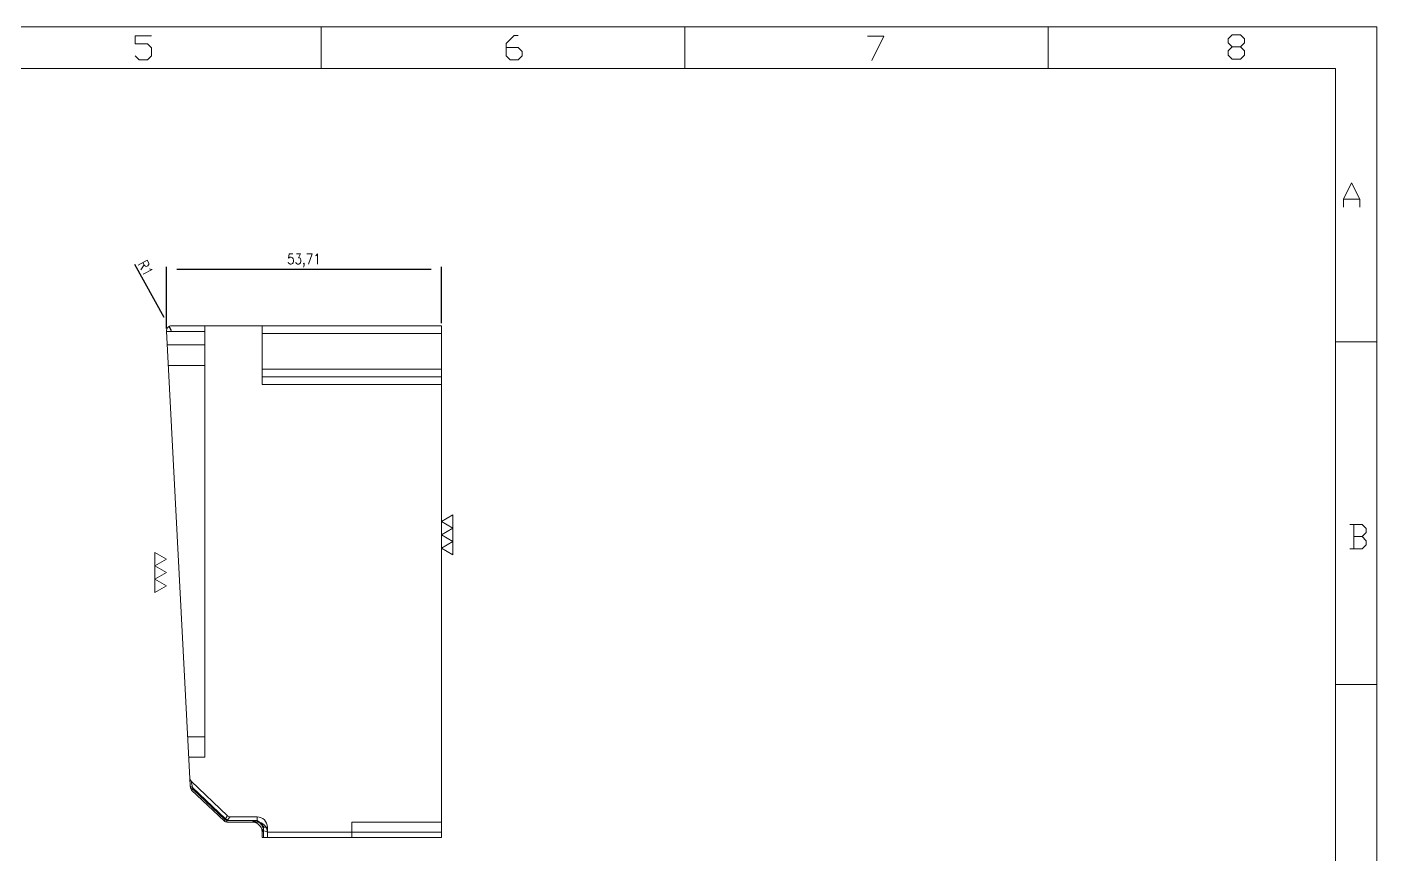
# Model space of a CAD drawing. Header units: millimetres. Extents: x 117382 to 126876, y -1151 to 1280.
# Drawn here: x 123424.2 to 123688, y 786 to 947.6 of the extents above; entities that cross this region are included whole.
import ezdxf
from ezdxf.enums import TextEntityAlignment as Align

# ---------------------------------------------------------------- set-up
doc = ezdxf.new("R2010")
doc.units = ezdxf.units.MM
doc.linetypes.add('DASHED', pattern=[0])
for name, color, linetype in [('DIE_P', 2, 'Continuous'), ('DIM', 4, 'Continuous'), ('PRESS', 3, 'Continuous')]:
    doc.layers.add(name, color=color, linetype=linetype)
doc.styles.add('GBENOR_', font='gbenor.shx', dxfattribs={"bigfont": 'gbcbig'})
doc.styles.get("Standard").update_dxf_attribs({"font": 'txt.shx', "width": 0.85, "bigfont": 'ctxt.shx'})
doc.styles.add('TXT', font='txt.shx', dxfattribs={"width": 0.8, "bigfont": 'ctxt.shx'})
doc.dimstyles.new('T-2-WX', dxfattribs={"dimtxt": 2, "dimasz": 2, "dimexe": 0.5, "dimexo": 0.5, "dimgap": 0.5, "dimtad": 1, "dimtxsty": 'Standard', "dimblk": 'OPEN30', "dimcen": 0, "dimazin": 3, "dimtfac": 1, "dimtmove": 0, "dimatfit": 3, "dimldrblk": 'OPEN30', "dimlwd": -1, "dimlwe": -1})

# ---------------------------------------------------------------- blocks, each defined once
blk = doc.blocks.new('*u7581')
at = {"layer": 'DIE_P', "color": 11, "linetype": 'Continuous', "lineweight": 13}
for p, q in [((-28.2, 53.52), (-10.49, 53.52)), ((-10.49, 53.52), (-10.49, 52.02)), ((24.51, 53.52), (-10.49, 53.52)), ((24.51, 53.52), (24.51, 52.02)), ((-10.49, 45.02), (-10.49, 52.02)), ((24.51, 45.02), (24.51, 52.02)), ((-10.49, 45.02), (-10.49, 43.52)), ((24.51, 43.52), (24.51, 45.02)), ((-10.49, 42.02), (-10.49, 43.52)), ((24.51, 43.52), (-10.49, 43.52)), ((24.51, 42.02), (24.51, 43.52)), ((24.51, -45.47), (24.51, 42.02)), ((24.51, -46.47), (-9.49, -46.47)), ((24.51, -46.47), (24.51, -45.47))]:
    blk.add_line(p, q, dxfattribs=at)
at = {"layer": 'DIE_P', "color": 31, "linetype": 'DASHED', "lineweight": 13}
for p, q in [((-21.69, 53.52), (-21.69, 52.39)), ((-21.69, 52.39), (-21.69, 49.77)), ((-29.06, 49.77), (-29.06, 49.77)), ((-21.69, 49.77), (-29.06, 49.77)), ((-21.69, 49.77), (-21.69, 45.77)), ((-21.69, 45.77), (-21.69, -26.8)), ((-21.69, -26.8), (-21.69, -30.8)), ((-21.69, -30.8), (-24.83, -30.8)), ((-24.83, -30.8), (-24.83, -30.8))]:
    blk.add_line(p, q, dxfattribs=at)
at = {"layer": 'DIE_P', "color": 2, "linetype": 'Continuous', "lineweight": 13}
for p, q in [((-24.62, -34.96), (-29.2, 52.47)), ((-24.54, -36.41), (-24.62, -34.96)), ((-24.52, -36.71), (-24.54, -36.41)), ((-17.25, -42.25), (-24.37, -35.5)), ((-17.94, -43.25), (-24.28, -37.25)), ((-12.49, -43.47), (-17.39, -43.47)), ((-11.49, -42.47), (-16.7, -42.47)), ((-12.48, -43.47), (-12.48, -43.47)), ((-9.49, -44.47), (-9.49, -45.47)), ((-10.49, -46.47), (-10.49, -45.47)), ((-10.21, -46.47), (-10.49, -46.47)), ((-9.49, -46.47), (-10.21, -46.47)), ((-9.49, -46.47), (-9.49, -45.47))]:
    blk.add_line(p, q, dxfattribs=at)
at = {"layer": 'DIE_P', "color": 155, "linetype": 'DASHED', "lineweight": 13}
for p, q in [((-21.69, 52.39), (-29.19, 52.39)), ((-21.69, 52.39), (-29.19, 52.39)), ((24.51, 52.02), (-10.49, 52.02)), ((-21.69, 45.77), (-28.85, 45.77)), ((-21.69, 45.77), (-28.85, 45.77)), ((24.51, 45.02), (-10.49, 45.02)), ((24.51, 42.02), (-10.49, 42.02)), ((-21.69, -26.8), (-25.04, -26.8)), ((-21.69, -26.8), (-25.04, -26.8)), ((-21.69, -30.8), (-24.83, -30.8)), ((-24.09, -36.75), (-24.37, -35.5)), ((-24.09, -36.75), (-17.65, -42.86)), ((-24.08, -37.04), (-24.09, -36.75)), ((-24.28, -37.25), (-24.08, -37.04)), ((-17.75, -43.05), (-24.08, -37.04)), ((-17.75, -43.05), (-17.94, -43.25)), ((-17.39, -43.47), (-17.39, -43.19)), ((-17.39, -43.19), (-11.49, -43.19)), ((-17.25, -42.25), (-17.26, -42.25)), ((-11.49, -42.47), (-11.49, -43.17)), ((-10.21, -44.47), (-10.21, -46.47)), ((-10.19, -44.47), (-9.49, -44.47)), ((-10.21, -46.47), (-10.21, -45.21)), ((-10.21, -45.21), (-10.21, -46.47)), ((24.51, -45.47), (-9.49, -45.47))]:
    blk.add_line(p, q, dxfattribs=at)
at = {"layer": 'DIE_P', "color": 155, "linetype": 'Continuous', "lineweight": 13}
for p, q in [((24.51, 52.02), (-10.49, 52.02)), ((24.51, 45.02), (-10.49, 45.02)), ((24.51, 42.02), (-10.49, 42.02)), ((-24.37, -35.5), (-24.09, -36.75)), ((-24.09, -36.75), (-24.08, -37.04)), ((-17.65, -42.86), (-24.09, -36.75)), ((-24.08, -37.04), (-24.28, -37.25)), ((-24.08, -37.04), (-17.75, -43.05)), ((-17.94, -43.25), (-17.75, -43.05)), ((-17.39, -43.19), (-17.39, -43.47)), ((-11.49, -43.19), (-17.39, -43.19)), ((-17.26, -42.25), (-17.25, -42.25)), ((-11.49, -43.17), (-11.49, -42.47)), ((-10.21, -46.47), (-10.21, -44.47)), ((-9.49, -44.47), (-10.19, -44.47)), ((24.51, -45.47), (-9.49, -45.47))]:
    blk.add_line(p, q, dxfattribs=at)
at = {"layer": 'DIE_P', "color": 2, "linetype": 'DASHED', "lineweight": 13}
for p, q in [((-16.7, -42.47), (-16.71, -42.47)), ((-11.49, -43.47), (-11.49, -43.47)), ((-10.24, -44.57), (-10.25, -44.56)), ((-10.2, -44.48), (-10.2, -44.48))]:
    blk.add_line(p, q, dxfattribs=at)
at = {"layer": 'DIE_P', "color": 11, "linetype": 'DASHED', "lineweight": 13}
for p, q in [((7.01, -46.47), (7.01, -43.47)), ((7.01, -43.47), (24.51, -43.47))]:
    blk.add_line(p, q, dxfattribs=at)
at = {"layer": 'DIE_P', "color": 11, "linetype": 'Continuous', "lineweight": 13}
blk.add_arc((-28.2, 52.52), 1, 90, 183, dxfattribs=at)
at = {"layer": 'DIE_P', "color": 2, "linetype": 'Continuous', "lineweight": 13}
for centre, radius, start, end in [((-23.82, -34.92), 0.8, 183, 226.5), ((-23.73, -36.67), 0.8, 183, 226.5), ((-17.39, -42.67), 0.8, 226.5, 270), ((-16.7, -41.67), 0.8, 226.5, 270), ((-11.49, -44.47), 2, 0, 90)]:
    blk.add_arc(centre, radius, start, end, dxfattribs=at)
at = {"layer": 'DIE_P', "color": 2, "linetype": 'DASHED', "lineweight": 13}
blk.add_arc((-11.49, -45.47), 2, 0, 90, dxfattribs=at)
at = {"layer": 'DIE_P', "color": 155, "linetype": 'DASHED', "lineweight": 13}
for centre, major_axis, ratio, start_param, end_param in [((-23.74, -36.37), (-0.799, -0.042), 0.500161, 0, 1.085736), ((-23.73, -36.67), (-0.799, -0.042), 0.500161, 0, 1.085736), ((-12.14, -44.85), (-5.63, 1.73), 0.390682, 6.161665, 6.251132), ((-17.39, -42.67), (-0.743, 0.297), 0.614755, 1.330437, 1.811466), ((-17.3, -42.49), (-0.66, 0.452), 0.638034, 1.46929, 1.983088), ((-11.78, -44.47), (-5.67, 1.14), 0.290363, 6.100492, 6.189959), ((-16.71, -41.67), (0, 0.8), 0.996138, 2.380442, 3.141593), ((-11.49, -44.47), (1.41, -1.41), 0.528042, 1.098822, 2.042771), ((-11.49, -45.47), (-2, 0), 0.173648, 3.141593, 4.014167), ((-11.49, -45.47), (-2, 0), 0.173648, 3.141593, 4.014167)]:
    blk.add_ellipse(centre, major_axis=major_axis, ratio=ratio, start_param=start_param, end_param=end_param, dxfattribs=at)
at = {"layer": 'DIE_P', "color": 155, "linetype": 'Continuous', "lineweight": 13}
for centre, major_axis, ratio, start_param, end_param in [((-23.74, -36.37), (0.799, 0.042), 0.500161, 3.141593, 4.227329), ((-23.73, -36.67), (0.799, 0.042), 0.500161, 3.141593, 4.227329), ((-12.14, -44.85), (-5.63, 1.73), 0.390686, 6.161664, 6.251131), ((-17.39, -42.67), (0.743, -0.297), 0.614755, 4.472029, 4.953059), ((-17.3, -42.49), (0.66, -0.452), 0.638034, 4.610883, 5.124681), ((-11.78, -44.47), (-5.67, 1.14), 0.290362, 6.100493, 6.18996), ((-16.71, -41.67), (0, -0.8), 0.996138, 5.522035, 6.283185), ((-11.49, -44.47), (-1.41, 1.41), 0.528042, 4.240414, 5.184364)]:
    blk.add_ellipse(centre, major_axis=major_axis, ratio=ratio, start_param=start_param, end_param=end_param, dxfattribs=at)
at = {"layer": 'DIE_P', "color": 155, "linetype": 'DASHED', "lineweight": 13}
for points, knots in [([(-17.26, -42.25), (-17.26, -42.25), (-17.27, -42.25), (-17.27, -42.26), (-17.28, -42.26), (-17.29, -42.27), (-17.3, -42.28), (-17.33, -42.31), (-17.34, -42.32), (-17.37, -42.36), (-17.38, -42.39), (-17.41, -42.44), (-17.43, -42.47), (-17.47, -42.54), (-17.49, -42.57), (-17.53, -42.65), (-17.55, -42.69), (-17.58, -42.75), (-17.6, -42.77), (-17.62, -42.82), (-17.64, -42.84), (-17.65, -42.86)], [0, 0, 0, 0, 0.0625, 0.0625, 0.125, 0.125, 0.25, 0.25, 0.375, 0.375, 0.5, 0.5, 0.625, 0.625, 0.75, 0.75, 0.875, 0.875, 0.9375, 0.9375, 1, 1, 1, 1]), ([(-17.3, -43.06), (-17.28, -43.04), (-17.26, -43.02), (-17.22, -42.97), (-17.2, -42.96), (-17.15, -42.9), (-17.11, -42.86), (-17.05, -42.79), (-17.02, -42.76), (-16.96, -42.69), (-16.94, -42.67), (-16.9, -42.63), (-16.9, -42.63), (-16.89, -42.61), (-16.87, -42.6), (-16.85, -42.58), (-16.82, -42.55), (-16.8, -42.53), (-16.77, -42.5), (-16.75, -42.49), (-16.74, -42.48), (-16.73, -42.48), (-16.72, -42.47), (-16.71, -42.47), (-16.71, -42.47)], [0, 0, 0, 0, 0.0625, 0.0625, 0.125, 0.125, 0.25, 0.25, 0.375, 0.375, 0.5, 0.5, 0.53125, 0.53125, 0.5625, 0.625, 0.625, 0.75, 0.75, 0.875, 0.875, 0.9375, 0.9375, 1, 1, 1, 1]), ([(-10.21, -45.21), (-10.22, -45.1), (-10.23, -44.99), (-10.28, -44.77), (-10.31, -44.66), (-10.38, -44.44), (-10.42, -44.34), (-10.52, -44.14), (-10.58, -44.05), (-10.7, -43.89), (-10.77, -43.81), (-10.9, -43.69), (-10.98, -43.63), (-11.12, -43.55), (-11.2, -43.52), (-11.35, -43.48), (-11.42, -43.47), (-11.49, -43.47)], [0, 0, 0, 0, 0.125406, 0.125406, 0.250811, 0.250811, 0.376217, 0.376217, 0.501622, 0.501622, 0.627028, 0.627028, 0.752434, 0.752434, 0.877839, 0.877839, 1, 1, 1, 1]), ([(-10.21, -45.21), (-10.22, -45.1), (-10.23, -44.99), (-10.28, -44.77), (-10.31, -44.66), (-10.38, -44.44), (-10.42, -44.34), (-10.52, -44.14), (-10.58, -44.05), (-10.7, -43.89), (-10.77, -43.81), (-10.9, -43.69), (-10.98, -43.63), (-11.12, -43.55), (-11.2, -43.52), (-11.35, -43.48), (-11.42, -43.47), (-11.49, -43.47)], [0, 0, 0, 0, 0.125406, 0.125406, 0.250811, 0.250811, 0.376217, 0.376217, 0.501622, 0.501622, 0.627028, 0.627028, 0.752434, 0.752434, 0.877839, 0.877839, 1, 1, 1, 1]), ([(-10.21, -45.21), (-10.21, -45.21), (-10.21, -45.21), (-10.22, -45.21), (-10.23, -45.22), (-10.24, -45.22), (-10.24, -45.22), (-10.25, -45.23), (-10.26, -45.23), (-10.27, -45.23), (-10.27, -45.24), (-10.28, -45.24), (-10.29, -45.24), (-10.3, -45.25), (-10.3, -45.25), (-10.31, -45.25), (-10.32, -45.26), (-10.32, -45.26), (-10.33, -45.27), (-10.34, -45.27), (-10.34, -45.27), (-10.35, -45.28), (-10.36, -45.28), (-10.36, -45.29), (-10.37, -45.29), (-10.38, -45.29), (-10.38, -45.3), (-10.39, -45.3), (-10.39, -45.31), (-10.4, -45.31), (-10.4, -45.32), (-10.41, -45.32), (-10.42, -45.33), (-10.42, -45.33), (-10.43, -45.34), (-10.43, -45.34), (-10.43, -45.34), (-10.44, -45.35), (-10.44, -45.35), (-10.45, -45.36), (-10.45, -45.36), (-10.46, -45.37), (-10.46, -45.38), (-10.46, -45.38), (-10.47, -45.39), (-10.47, -45.39), (-10.47, -45.4), (-10.48, -45.4), (-10.48, -45.41), (-10.48, -45.41), (-10.48, -45.42), (-10.48, -45.43), (-10.49, -45.43), (-10.49, -45.44), (-10.49, -45.44), (-10.49, -45.45), (-10.49, -45.46), (-10.49, -45.46), (-10.49, -45.47), (-10.49, -45.47), (-10.49, -45.47)], [0, 0, 0, 0, 0.013668, 0.027457, 0.041368, 0.055401, 0.069556, 0.083834, 0.098234, 0.112758, 0.127405, 0.142175, 0.15707, 0.172088, 0.18723, 0.202497, 0.217889, 0.233405, 0.249047, 0.264814, 0.280706, 0.296724, 0.312867, 0.329137, 0.345533, 0.362055, 0.378704, 0.395479, 0.412382, 0.429411, 0.446567, 0.463851, 0.481262, 0.498801, 0.516468, 0.534262, 0.552185, 0.570235, 0.588414, 0.606721, 0.625157, 0.643721, 0.662414, 0.681236, 0.700187, 0.719267, 0.738477, 0.757815, 0.777283, 0.796881, 0.816608, 0.836465, 0.856451, 0.876568, 0.896814, 0.917191, 0.937698, 0.958335, 0.979102, 1, 1, 1, 1]), ([(-10.49, -45.47), (-10.49, -45.47), (-10.49, -45.47), (-10.49, -45.46), (-10.49, -45.45), (-10.49, -45.44), (-10.49, -45.44), (-10.49, -45.43), (-10.48, -45.42), (-10.48, -45.41), (-10.48, -45.41), (-10.47, -45.4), (-10.47, -45.39), (-10.47, -45.39), (-10.46, -45.38), (-10.46, -45.37), (-10.45, -45.37), (-10.45, -45.36), (-10.44, -45.35), (-10.44, -45.35), (-10.43, -45.34), (-10.42, -45.33), (-10.42, -45.33), (-10.41, -45.32), (-10.4, -45.32), (-10.4, -45.31), (-10.39, -45.31), (-10.38, -45.3), (-10.38, -45.29), (-10.37, -45.29), (-10.36, -45.28), (-10.35, -45.28), (-10.34, -45.27), (-10.33, -45.27), (-10.33, -45.26), (-10.32, -45.26), (-10.31, -45.25), (-10.3, -45.25), (-10.29, -45.24), (-10.28, -45.24), (-10.27, -45.24), (-10.26, -45.23), (-10.25, -45.23), (-10.24, -45.22), (-10.24, -45.22), (-10.23, -45.22), (-10.22, -45.21), (-10.21, -45.21), (-10.21, -45.21)], [0, 0, 0, 0, 0.026328, 0.052449, 0.078362, 0.104069, 0.129568, 0.154861, 0.179948, 0.204828, 0.229503, 0.253971, 0.278234, 0.302292, 0.326144, 0.349791, 0.373234, 0.396472, 0.419505, 0.442335, 0.464961, 0.487383, 0.509603, 0.531619, 0.553432, 0.575043, 0.596453, 0.61766, 0.638666, 0.65947, 0.680074, 0.700478, 0.720681, 0.740685, 0.760489, 0.780094, 0.799501, 0.81871, 0.837721, 0.856534, 0.875151, 0.893572, 0.911796, 0.929826, 0.94766, 0.9653, 0.982747, 1, 1, 1, 1])]:
    blk.add_open_spline(points, degree=3, knots=knots, dxfattribs=at)
at = {"layer": 'DIE_P', "color": 155, "linetype": 'Continuous', "lineweight": 13}
for points, knots in [([(-17.65, -42.86), (-17.64, -42.84), (-17.62, -42.82), (-17.6, -42.77), (-17.58, -42.75), (-17.55, -42.69), (-17.53, -42.65), (-17.49, -42.57), (-17.47, -42.54), (-17.43, -42.47), (-17.41, -42.44), (-17.38, -42.39), (-17.37, -42.36), (-17.34, -42.32), (-17.33, -42.31), (-17.3, -42.28), (-17.29, -42.27), (-17.28, -42.26), (-17.27, -42.26), (-17.27, -42.25), (-17.26, -42.25), (-17.26, -42.25)], [0, 0, 0, 0, 0.0625, 0.0625, 0.125, 0.125, 0.25, 0.25, 0.375, 0.375, 0.5, 0.5, 0.625, 0.625, 0.75, 0.75, 0.875, 0.875, 0.9375, 0.9375, 1, 1, 1, 1]), ([(-16.71, -42.47), (-16.71, -42.47), (-16.72, -42.47), (-16.73, -42.48), (-16.74, -42.48), (-16.75, -42.49), (-16.77, -42.5), (-16.8, -42.53), (-16.82, -42.55), (-16.85, -42.58), (-16.87, -42.6), (-16.89, -42.61), (-16.9, -42.63), (-16.9, -42.63), (-16.94, -42.67), (-16.96, -42.69), (-17.02, -42.76), (-17.05, -42.79), (-17.11, -42.86), (-17.15, -42.9), (-17.2, -42.96), (-17.22, -42.97), (-17.26, -43.02), (-17.28, -43.04), (-17.3, -43.06)], [0, 0, 0, 0, 0.0625, 0.0625, 0.125, 0.125, 0.25, 0.25, 0.375, 0.375, 0.4375, 0.46875, 0.46875, 0.5, 0.5, 0.625, 0.625, 0.75, 0.75, 0.875, 0.875, 0.9375, 0.9375, 1, 1, 1, 1])]:
    blk.add_open_spline(points, degree=3, knots=knots, dxfattribs=at)
at = {"layer": 'DIE_P', "color": 2, "linetype": 'Continuous', "lineweight": 13}
for points, knots in [([(-12.49, -43.47), (-12.49, -43.47), (-12.49, -43.47), (-12.49, -43.47), (-12.49, -43.47), (-12.49, -43.47), (-12.48, -43.47), (-12.48, -43.47), (-12.47, -43.47), (-12.46, -43.47), (-12.46, -43.46), (-12.45, -43.46), (-12.44, -43.46), (-12.43, -43.46), (-12.42, -43.45), (-12.4, -43.45), (-12.39, -43.45), (-12.38, -43.44), (-12.36, -43.44), (-12.35, -43.43), (-12.33, -43.43), (-12.32, -43.42), (-12.31, -43.42), (-12.29, -43.42), (-12.28, -43.41), (-12.26, -43.41), (-12.25, -43.4), (-12.23, -43.4), (-12.22, -43.4), (-12.2, -43.39), (-12.19, -43.39), (-12.17, -43.38), (-12.15, -43.38), (-12.14, -43.38), (-12.12, -43.37), (-12.11, -43.37), (-12.1, -43.36), (-12.08, -43.36), (-12.07, -43.36), (-12.06, -43.35), (-12.05, -43.35), (-12.03, -43.34), (-12.01, -43.33), (-12, -43.33), (-11.98, -43.32), (-11.96, -43.32), (-11.94, -43.31), (-11.92, -43.31), (-11.9, -43.3), (-11.88, -43.3), (-11.86, -43.29), (-11.84, -43.28), (-11.82, -43.28), (-11.8, -43.27), (-11.78, -43.27), (-11.76, -43.26), (-11.74, -43.26), (-11.72, -43.25), (-11.7, -43.25), (-11.68, -43.24), (-11.67, -43.24), (-11.65, -43.24), (-11.64, -43.23), (-11.62, -43.23), (-11.61, -43.22), (-11.6, -43.22), (-11.59, -43.22), (-11.59, -43.22)], [0, 0, 0, 0, 0.011609, 0.023347, 0.035264, 0.047406, 0.059818, 0.072539, 0.085608, 0.099061, 0.11293, 0.127244, 0.14203, 0.157313, 0.173114, 0.189454, 0.20635, 0.223819, 0.241875, 0.260533, 0.279803, 0.293772, 0.307985, 0.322453, 0.337183, 0.352186, 0.367468, 0.383037, 0.398901, 0.415066, 0.431539, 0.447341, 0.462709, 0.477644, 0.492147, 0.506219, 0.519861, 0.533074, 0.545859, 0.558218, 0.570152, 0.587057, 0.604139, 0.621405, 0.638864, 0.656524, 0.674392, 0.692475, 0.710781, 0.729317, 0.748089, 0.767103, 0.786366, 0.805884, 0.826419, 0.846018, 0.864681, 0.882409, 0.899201, 0.915059, 0.929983, 0.943975, 0.957035, 0.969166, 0.980369, 0.990646, 1, 1, 1, 1]), ([(-10.49, -45.47), (-10.49, -45.34), (-10.51, -45.21), (-10.56, -44.96), (-10.59, -44.83), (-10.69, -44.59), (-10.76, -44.47), (-10.9, -44.25), (-10.99, -44.15), (-11.17, -43.97), (-11.27, -43.88), (-11.49, -43.74), (-11.61, -43.68), (-11.85, -43.58), (-11.97, -43.54), (-12.23, -43.49), (-12.36, -43.47), (-12.49, -43.47)], [0, 0, 0, 0, 0.125, 0.125, 0.25, 0.25, 0.375, 0.375, 0.5, 0.5, 0.625, 0.625, 0.75, 0.75, 0.875, 0.875, 1, 1, 1, 1]), ([(-11.59, -43.23), (-11.59, -43.23), (-11.58, -43.23), (-11.56, -43.23), (-11.56, -43.23), (-11.54, -43.23), (-11.53, -43.23), (-11.52, -43.22), (-11.51, -43.22), (-11.5, -43.22), (-11.49, -43.21), (-11.48, -43.21), (-11.48, -43.21), (-11.47, -43.2), (-11.47, -43.2), (-11.47, -43.2), (-11.47, -43.19), (-11.47, -43.19), (-11.47, -43.19), (-11.47, -43.19), (-11.47, -43.18), (-11.48, -43.18), (-11.48, -43.18), (-11.49, -43.18), (-11.49, -43.18), (-11.49, -43.18)], [0, 0, 0, 0, 0.125, 0.125, 0.25, 0.25, 0.375, 0.375, 0.5, 0.5, 0.625, 0.625, 0.6875, 0.6875, 0.75, 0.75, 0.8125, 0.8125, 0.84375, 0.84375, 0.875, 0.875, 0.9375, 0.9375, 1, 1, 1, 1]), ([(-10.23, -44.57), (-10.27, -44.5), (-10.31, -44.44), (-10.4, -44.31), (-10.44, -44.24), (-10.54, -44.12), (-10.59, -44.05), (-10.7, -43.92), (-10.76, -43.86), (-10.88, -43.74), (-10.94, -43.68), (-11.07, -43.57), (-11.13, -43.52), (-11.26, -43.42), (-11.33, -43.38), (-11.46, -43.29), (-11.52, -43.25), (-11.59, -43.22)], [0, 0, 0, 0, 0.125, 0.125, 0.25, 0.25, 0.375, 0.375, 0.5, 0.5, 0.625, 0.625, 0.75, 0.75, 0.875, 0.875, 1, 1, 1, 1]), ([(-10.23, -44.57), (-10.24, -44.58), (-10.24, -44.59), (-10.25, -44.61), (-10.25, -44.63), (-10.26, -44.66), (-10.27, -44.68), (-10.28, -44.71), (-10.28, -44.75), (-10.29, -44.78), (-10.3, -44.8), (-10.3, -44.81), (-10.3, -44.82), (-10.3, -44.83), (-10.31, -44.84), (-10.31, -44.85), (-10.31, -44.86), (-10.31, -44.87), (-10.32, -44.88), (-10.32, -44.88), (-10.32, -44.89), (-10.32, -44.89), (-10.32, -44.9), (-10.32, -44.9), (-10.33, -44.91), (-10.33, -44.92), (-10.33, -44.93), (-10.34, -44.94), (-10.34, -44.95), (-10.34, -44.96), (-10.35, -44.97), (-10.35, -44.98), (-10.35, -44.99), (-10.36, -45.01), (-10.36, -45.02), (-10.37, -45.04), (-10.38, -45.07), (-10.39, -45.11), (-10.4, -45.15), (-10.41, -45.19), (-10.42, -45.22), (-10.43, -45.26), (-10.44, -45.29), (-10.44, -45.31), (-10.45, -45.32), (-10.45, -45.33), (-10.45, -45.34), (-10.46, -45.35), (-10.46, -45.36), (-10.46, -45.36), (-10.46, -45.37), (-10.47, -45.38), (-10.47, -45.38), (-10.47, -45.39), (-10.47, -45.4), (-10.47, -45.4), (-10.47, -45.41), (-10.48, -45.42), (-10.48, -45.42), (-10.48, -45.43), (-10.48, -45.43), (-10.48, -45.44), (-10.48, -45.44), (-10.48, -45.44), (-10.49, -45.45), (-10.49, -45.45), (-10.49, -45.45), (-10.49, -45.46), (-10.49, -45.46), (-10.49, -45.46), (-10.49, -45.47), (-10.49, -45.47), (-10.49, -45.47), (-10.49, -45.47), (-10.49, -45.47), (-10.49, -45.47), (-10.49, -45.47), (-10.49, -45.47), (-10.49, -45.47), (-10.49, -45.47)], [0, 0, 0, 0, 0.015656, 0.033754, 0.054305, 0.077315, 0.10279, 0.130733, 0.161147, 0.194034, 0.206639, 0.218489, 0.229584, 0.239925, 0.249511, 0.258343, 0.266421, 0.273746, 0.280319, 0.286141, 0.291214, 0.295539, 0.299122, 0.30197, 0.31167, 0.32154, 0.331582, 0.341795, 0.352182, 0.362743, 0.373479, 0.384392, 0.395482, 0.40675, 0.418196, 0.429823, 0.472383, 0.513096, 0.551986, 0.589084, 0.624421, 0.658038, 0.68998, 0.720299, 0.730834, 0.741186, 0.751358, 0.761352, 0.771169, 0.780812, 0.790283, 0.799584, 0.808718, 0.817688, 0.826495, 0.835144, 0.843637, 0.851978, 0.860169, 0.868215, 0.87612, 0.883888, 0.891522, 0.899027, 0.906409, 0.913672, 0.920821, 0.927862, 0.9348, 0.941643, 0.948395, 0.955063, 0.961655, 0.968177, 0.974636, 0.981041, 0.987397, 0.993715, 1, 1, 1, 1]), ([(-10.2, -44.48), (-10.2, -44.47), (-10.2, -44.47), (-10.2, -44.46), (-10.2, -44.46), (-10.2, -44.45), (-10.21, -44.45), (-10.21, -44.45), (-10.21, -44.45), (-10.22, -44.45), (-10.22, -44.45), (-10.22, -44.45), (-10.22, -44.46), (-10.23, -44.46), (-10.23, -44.46), (-10.23, -44.47), (-10.24, -44.48), (-10.24, -44.49), (-10.24, -44.5), (-10.24, -44.52), (-10.24, -44.52), (-10.25, -44.54), (-10.25, -44.55), (-10.25, -44.56), (-10.25, -44.56), (-10.24, -44.57), (-10.24, -44.57), (-10.24, -44.58)], [0, 0, 0, 0, 0.0625, 0.0625, 0.125, 0.125, 0.1875, 0.1875, 0.21875, 0.21875, 0.25, 0.25, 0.3125, 0.3125, 0.375, 0.375, 0.5, 0.5, 0.625, 0.625, 0.75, 0.75, 0.875, 0.875, 0.9375, 0.9375, 1, 1, 1, 1])]:
    blk.add_open_spline(points, degree=3, knots=knots, dxfattribs=at)
at = {"layer": 'DIE_P', "color": 2, "linetype": 'DASHED', "lineweight": 13}
for points, degree, knots in [([(-11.49, -43.47), (-11.97, -43.47), (-12.49, -43.47), (-12.49, -43.47)], 2, [0, 0, 0, 0.500259, 1, 1, 1]), ([(-10.22, -44.46), (-10.22, -44.46), (-10.22, -44.46), (-10.22, -44.45), (-10.22, -44.45), (-10.21, -44.45), (-10.21, -44.45), (-10.21, -44.45), (-10.2, -44.45), (-10.2, -44.46), (-10.2, -44.46), (-10.2, -44.47), (-10.2, -44.47), (-10.2, -44.47)], 3, [0, 0, 0, 0, 0.000239, 0.000239, 0.235809, 0.235809, 0.471378, 0.471378, 0.706948, 0.706948, 0.942518, 0.942518, 1, 1, 1, 1]), ([(-10.49, -45.47), (-10.49, -45.47), (-10.49, -45.45), (-10.49, -45.43), (-10.49, -45.41), (-10.49, -45.4), (-10.49, -45.39), (-10.49, -45.39)], 3, [0, 0, 0, 0, 0.216554, 0.461203, 0.705852, 0.950502, 1, 1, 1, 1])]:
    blk.add_open_spline(points, degree=degree, knots=knots, dxfattribs=at)
blk = doc.blocks.new('*D7618')
at = {"layer": 'Defpoints', "color": 0}
for p in [(123505.16, 900.28), (123505.16, 889.22), (123451.45, 888.22)]:
    blk.add_point(p, dxfattribs=at)
at = {"layer": 'DIM', "color": 0}
for p, q in [((123451.45, 888.72), (123451.45, 900.78)), ((123453.45, 900.28), (123503.16, 900.28)), ((123505.16, 889.72), (123505.16, 900.78))]:
    blk.add_line(p, q, dxfattribs=at)
at = {"layer": 'DIM', "color": 0, "lineweight": 5, "insert": (123478.31, 901.97), "char_height": 2, "attachment_point": 5}
blk.add_mtext('53,71', dxfattribs=at)
blk = doc.blocks.new('_Open30')
blk = doc.blocks.new('*D7619')
at = {"layer": 'Defpoints', "color": 0}
for p in [(123451.97, 889.1), (123452.45, 888.22)]:
    blk.add_point(p, dxfattribs=at)
at = {"layer": 'DIM', "color": 0}
for p, q in [((123451, 890.85), (123445.29, 901.2)), ((123452.45, 888.22), (123451.97, 889.1))]:
    blk.add_line(p, q, dxfattribs=at)
at = {"layer": 'DIM', "color": 0, "lineweight": 5, "insert": (123447.39, 900.5), "char_height": 2, "attachment_point": 5, "rotation": 298.9097}
blk.add_mtext('R1', dxfattribs=at)
blk = doc.blocks.new('U40')
at = {"color": 254, "lineweight": 18}
for p, q in [((0, 1783.5), (2530.2, 1783.5)), ((1589.1, 1783.5), (1589.1, 1746.5)), ((1913.1, 1783.5), (1913.1, 1746.5)), ((2237.1, 1783.5), (2237.1, 1746.5)), ((2530.2, 1783.5), (2530.2, 0)), ((37, 1746.5), (2493.2, 1746.5)), ((2493.2, 1746.5), (2493.2, 37)), ((2493.2, 1502.7), (2530.2, 1502.7)), ((2493.2, 1197.2), (2530.2, 1197.2))]:
    blk.add_line(p, q, dxfattribs=at)
at = {"color": 92, "lineweight": 18}
for points in [[(1423.4, 1757.7), (1427, 1754.1), (1434.2, 1754.1), (1437.8, 1757.7), (1437.8, 1764.9), (1434.2, 1768.5), (1423.4, 1768.5), (1423.4, 1775.7), (1437.8, 1775.7)], [(1753.9, 1765.1), (1764.7, 1765.1), (1768.3, 1761.5), (1768.3, 1757.9), (1764.7, 1754.3), (1757.5, 1754.3), (1753.9, 1757.9), (1753.9, 1768.7), (1761.1, 1775.9), (1764.7, 1775.9)], [(2076.2, 1775.2), (2090.6, 1775.2), (2079.8, 1753.6)], [(2408.4, 1765.7), (2412, 1762.1), (2412, 1758.5), (2408.4, 1754.9), (2401.2, 1754.9), (2397.6, 1758.5), (2397.6, 1762.1), (2401.2, 1765.7), (2408.4, 1765.7), (2412, 1769.3), (2412, 1772.9), (2408.4, 1776.5), (2401.2, 1776.5), (2397.6, 1772.9), (2397.6, 1769.3), (2401.2, 1765.7)], [(2500.4, 1622.8), (2500.4, 1630), (2507.6, 1644.4), (2514.8, 1630), (2514.8, 1622.8)], [(2500.4, 1630), (2514.8, 1630)], [(2516.9, 1329), (2520.5, 1332.6), (2520.5, 1336.2), (2516.9, 1339.8), (2506.1, 1339.8)], [(2509.7, 1339.8), (2509.7, 1318.2)], [(2506.1, 1318.2), (2516.9, 1318.2), (2520.5, 1321.8), (2520.5, 1325.4), (2516.9, 1329), (2509.7, 1329)]]:
    blk.add_lwpolyline(points, dxfattribs=at)
at = {"lineweight": 18, "style": 'GBENOR_'}
blk.add_attdef('文档路径', (2126, 386.9), '', height=17.8, dxfattribs=at)
at = {"lineweight": 20, "style": 'TXT'}
for tag, height, p in [('18-**-**', 16.3, (1866.6, 256.2)), ('客户名称', 16.1, (1741.1, 134, 0)), ('料厚:', 16.1, (1741.3, 93.2, 0))]:
    blk.add_attdef(tag, text='', height=height, dxfattribs=at).set_placement(p, align=Align.MIDDLE)
for tag, p, height in [('88888', (1850.9, 207.5), 14.9), ('材质:', (1691.2, 168, 0), 16.1), ('核准', (1869.4, 127.5, 0), 16.1), ('设计', (1868.8, 88.3, 0), 16.1), ('绘图', (1868.2, 49.1, 0), 16.1)]:
    blk.add_attdef(tag, p, '', height=height, dxfattribs=at)
for tag, p, height, width in [('3', (2234.7, 206.9), 15.8, 0.7), ('4', (2234.7, 167.4), 15.8, 0.7), ('核准日期', (2041.1, 124.2, 0), 16.1, 0.68), ('设计日期', (2041.1, 84.5, 0), 16.1, 0.68), ('1', (2251.9, 85.9), 14.6, 0.7), ('绘图日期', (2040.9, 46.4, 0), 16.1, 0.68), ('2', (2235, 49.2), 14.6, 0.7)]:
    blk.add_attdef(tag, p, '', height=height, dxfattribs=dict(at, width=width))

msp = doc.modelspace()

# ---------------------------------------------------------------- linework, layer by layer
at = {"layer": 'PRESS', "color": 4, "lineweight": 5}
for points in [[(123507.411, 844.453), (123505.161, 845.752), (123507.411, 847.051), (123505.161, 848.35), (123507.411, 849.649), (123505.161, 850.948), (123507.411, 852.247), (123507.411, 844.453)], [(123449.204, 844.891), (123451.454, 843.592), (123449.204, 842.293), (123451.454, 840.994), (123449.204, 839.695), (123451.454, 838.396), (123449.204, 837.096), (123449.204, 844.891)]]:
    msp.add_lwpolyline(points, close=True, dxfattribs=at)

# ---------------------------------------------------------------- block references
at = {"lineweight": 5, "ltscale": 3, "xscale": 0.2191885466730462, "yscale": 0.2191885466730462, "zscale": 0.2191885466730462}
msp.add_blockref('U40', (123133.368, 556.708), dxfattribs=at)
at = {"layer": 'PRESS', "color": 4, "lineweight": 5}
msp.add_blockref('*u7581', (123480.653, 835.7), dxfattribs=at)

# ---------------------------------------------------------------- dimensions: what is measured, and where the dimension line sits
at = {"layer": 'DIM', "color": 4, "lineweight": 5}
dim = msp.add_radius_dim(center=(123452.454, 888.222), mpoint=(123451.97, 889.097), dimstyle='T-2-WX', dxfattribs=at)
dim.commit()
dim.dimension.update_dxf_attribs({"geometry": '*D7619', "text_midpoint": (123446.075, 899.773), "dimtype": 164})
dim = msp.add_linear_dim(base=(123505.161, 900.279), p1=(123451.454, 888.222), p2=(123505.161, 889.222), dimstyle='T-2-WX', dxfattribs=at)
dim.commit()
dim.dimension.update_dxf_attribs({"geometry": '*D7618', "text_midpoint": (123478.307, 901.969)})

doc.saveas('drawing.dxf')
